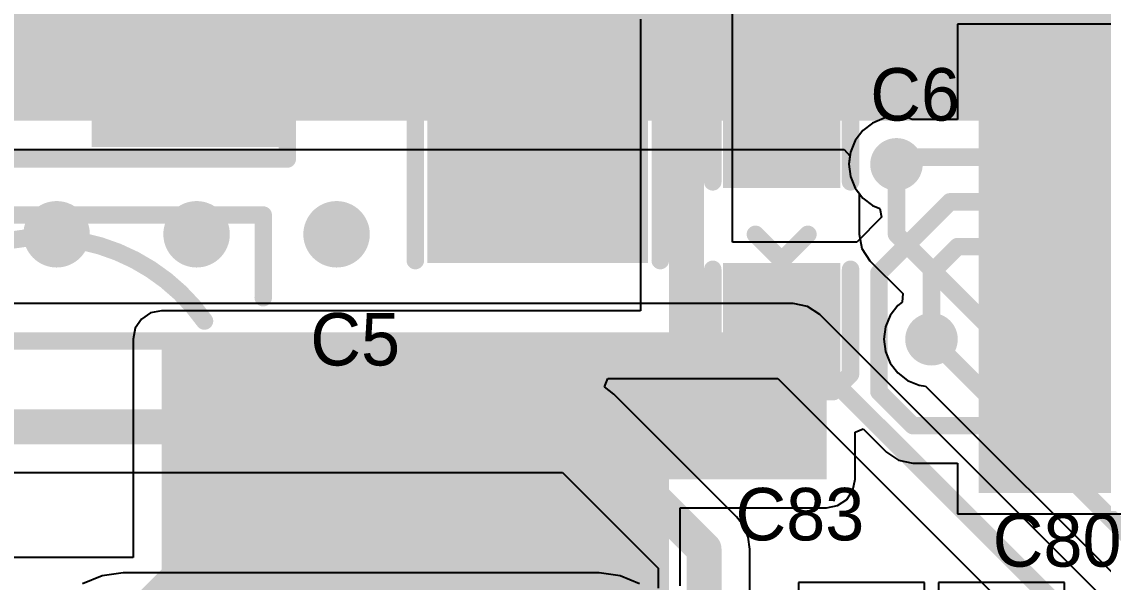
# Model space of a CAD drawing. Extents: x 1012 to 1122, y 1012 to 1122.
# Drawn here: x 1076.45 to 1092.15, y 1103.91 to 1112.05 of the extents above; entities that cross this region are included whole.
import ezdxf

# ---------------------------------------------------------------- set-up
doc = ezdxf.new("R2010")
doc.units = 0
doc.layers.get('0').update_dxf_attribs({"linetype": 'CONTINUOUS'})
for name, color, linetype in [('BOTTOMLAYER', 5, 'CONTINUOUS'), ('BOTTOMSOLDER', 6, 'CONTINUOUS'), ('MULTILAYER', 9, 'CONTINUOUS'), ('TOPLAYER', 1, 'CONTINUOUS'), ('TOPOVERLAY', 2, 'CONTINUOUS'), ('TOPPASTE', 8, 'CONTINUOUS'), ('TOPSOLDER', 216, 'CONTINUOUS')]:
    doc.layers.add(name, color=color, linetype=linetype)

# ---------------------------------------------------------------- blocks, each defined once
blk = doc.blocks.new('CC6032_17')
at = {"layer": 'TOPLAYER'}
for points in [[(-1.25, -1.5), (1.25, -1.5), (-1.25, 1.5), (1.25, 1.5)], [(3.75, -1.5), (6.25, -1.5), (3.75, 1.5), (6.25, 1.5)]]:
    blk.add_solid(points, dxfattribs=at)
at = {"layer": 'TOPOVERLAY', "const_width": 0.254}
for points in [[(-1.27, 1.778), (-1.651, 1.397)], [(-1.27, 1.778), (1.143, 1.778)], [(3.683, 1.778), (6.35, 1.778)], [(6.35, 1.778), (6.477, 1.651)], [(6.477, 1.651), (6.477, -1.778)], [(-1.651, 1.397), (-1.651, -1.397)], [(2.286, 0.635), (1.651, 0)], [(1.651, 0), (2.286, -0.635)], [(-1.651, -1.397), (-1.27, -1.778)], [(-1.27, -1.778), (1.143, -1.778)], [(3.683, -1.778), (6.477, -1.778)]]:
    blk.add_lwpolyline(points, dxfattribs=at)
at = {"layer": 'TOPOVERLAY', "const_width": 0.127}
for points in [[(-1.333, 1.778, 1), (-1.206, 1.778, 1)], [(-1.333, 1.778, 1), (-1.206, 1.778, 1)], [(1.079, 1.778, 1), (1.206, 1.778, 1)], [(3.619, 1.778, 1), (3.747, 1.778, 1)], [(6.286, 1.778, 1), (6.413, 1.778, 1)], [(6.286, 1.778, 1), (6.413, 1.778, 1)], [(6.413, 1.651, 1), (6.54, 1.651, 1)], [(6.413, 1.651, 1), (6.54, 1.651, 1)], [(-1.714, 1.397, 1), (-1.587, 1.397, 1)], [(-1.714, 1.397, 1), (-1.587, 1.397, 1)], [(2.223, 0.635, 1), (2.349, 0.635, 1)], [(1.587, 0, 1), (1.714, 0, 1)], [(1.587, 0, 1), (1.714, 0, 1)], [(2.223, -0.635, 1), (2.349, -0.635, 1)], [(-1.714, -1.397, 1), (-1.587, -1.397, 1)], [(-1.714, -1.397, 1), (-1.587, -1.397, 1)], [(-1.333, -1.778, 1), (-1.206, -1.778, 1)], [(-1.333, -1.778, 1), (-1.206, -1.778, 1)], [(1.079, -1.778, 1), (1.206, -1.778, 1)], [(3.619, -1.778, 1), (3.747, -1.778, 1)], [(6.413, -1.778, 1), (6.54, -1.778, 1)], [(6.413, -1.778, 1), (6.54, -1.778, 1)]]:
    blk.add_lwpolyline(points, format="xyb", close=True, dxfattribs=at)
at = {"layer": 'TOPPASTE'}
for points in [[(-1.25, -1.5), (1.25, -1.5), (-1.25, 1.5), (1.25, 1.5)], [(3.75, -1.5), (6.25, -1.5), (3.75, 1.5), (6.25, 1.5)]]:
    blk.add_solid(points, dxfattribs=at)
at = {"layer": 'TOPSOLDER'}
for points in [[(-1.352, -1.602), (1.352, -1.602), (-1.352, 1.602), (1.352, 1.602)], [(3.648, -1.602), (6.352, -1.602), (3.648, 1.602), (6.352, 1.602)]]:
    blk.add_solid(points, dxfattribs=at)
blk = doc.blocks.new('CA3216_18')
at = {"layer": 'TOPLAYER'}
for points in [[(-0.75, -0.75), (0.75, -0.75), (-0.75, 0.75), (0.75, 0.75)], [(2.044, -0.75), (3.544, -0.75), (2.044, 0.75), (3.544, 0.75)]]:
    blk.add_solid(points, dxfattribs=at)
at = {"layer": 'TOPOVERLAY', "const_width": 0.254}
for points in [[(-0.762, 1), (-1.016, 0.746)], [(-0.762, 1), (0.762, 1)], [(2.032, 1), (3.683, 1)], [(3.683, 1), (3.683, -1)], [(-1.016, 0.746), (-1.016, -0.746)], [(1.27, 0.381), (0.889, 0)], [(0.889, 0), (1.27, -0.381)], [(-1.016, -0.746), (-0.762, -1)], [(-0.762, -1), (0.762, -1)], [(2.032, -1), (3.683, -1)]]:
    blk.add_lwpolyline(points, dxfattribs=at)
at = {"layer": 'TOPOVERLAY', "const_width": 0.127}
for points in [[(-0.825, 1, 1), (-0.699, 1, 1)], [(-0.825, 1, 1), (-0.699, 1, 1)], [(0.699, 1, 1), (0.825, 1, 1)], [(1.968, 1, 1), (2.095, 1, 1)], [(3.619, 1, 1), (3.747, 1, 1)], [(3.619, 1, 1), (3.747, 1, 1)], [(-1.079, 0.746, 1), (-0.952, 0.746, 1)], [(-1.079, 0.746, 1), (-0.952, 0.746, 1)], [(1.206, 0.381, 1), (1.333, 0.381, 1)], [(0.825, 0, 1), (0.952, 0, 1)], [(0.825, 0, 1), (0.952, 0, 1)], [(1.206, -0.381, 1), (1.333, -0.381, 1)], [(-1.079, -0.746, 1), (-0.952, -0.746, 1)], [(-1.079, -0.746, 1), (-0.952, -0.746, 1)], [(-0.825, -1, 1), (-0.699, -1, 1)], [(-0.825, -1, 1), (-0.699, -1, 1)], [(0.699, -1, 1), (0.825, -1, 1)], [(1.968, -1, 1), (2.095, -1, 1)], [(3.619, -1, 1), (3.747, -1, 1)], [(3.619, -1, 1), (3.747, -1, 1)]]:
    blk.add_lwpolyline(points, format="xyb", close=True, dxfattribs=at)
at = {"layer": 'TOPPASTE'}
for points in [[(-0.75, -0.75), (0.75, -0.75), (-0.75, 0.75), (0.75, 0.75)], [(2.044, -0.75), (3.544, -0.75), (2.044, 0.75), (3.544, 0.75)]]:
    blk.add_solid(points, dxfattribs=at)
at = {"layer": 'TOPSOLDER'}
for points in [[(-0.852, -0.852), (0.852, -0.852), (-0.852, 0.852), (0.852, 0.852)], [(1.942, -0.852), (3.646, -0.852), (1.942, 0.852), (3.646, 0.852)]]:
    blk.add_solid(points, dxfattribs=at)
blk = doc.blocks.new('SSMB_99')
at = {"layer": 'TOPLAYER'}
for points in [[(-5.77, -1.524), (-3.23, -1.524), (-5.77, 1.524), (-3.23, 1.524)], [(-1.27, -1.524), (1.27, -1.524), (-1.27, 1.524), (1.27, 1.524)]]:
    blk.add_solid(points, dxfattribs=at)
at = {"layer": 'TOPOVERLAY', "const_width": 0.254}
for points in [[(-6.024, -1.8), (-6.024, 1.8)], [(-5.897, 1.8), (1.469, 1.8)], [(-2.976, -1.8), (-2.976, 1.8)], [(1.469, -1.803), (1.469, 1.803)], [(-5.897, -1.8), (1.469, -1.8)]]:
    blk.add_lwpolyline(points, dxfattribs=at)
at = {"layer": 'TOPOVERLAY', "const_width": 0.127}
for points in [[(-6.088, 1.8, 1), (-5.961, 1.8, 1)], [(-5.961, 1.8, 1), (-5.834, 1.8, 1)], [(-3.04, 1.8, 1), (-2.913, 1.8, 1)], [(1.405, 1.803, 1), (1.532, 1.803, 1)], [(1.405, 1.8, 1), (1.532, 1.8, 1)], [(-6.088, -1.8, 1), (-5.961, -1.8, 1)], [(-5.961, -1.8, 1), (-5.834, -1.8, 1)], [(-3.04, -1.8, 1), (-2.913, -1.8, 1)], [(1.405, -1.8, 1), (1.532, -1.8, 1)], [(1.405, -1.803, 1), (1.532, -1.803, 1)]]:
    blk.add_lwpolyline(points, format="xyb", close=True, dxfattribs=at)
at = {"layer": 'TOPPASTE'}
for points in [[(-5.77, -1.524), (-3.23, -1.524), (-5.77, 1.524), (-3.23, 1.524)], [(-1.27, -1.524), (1.27, -1.524), (-1.27, 1.524), (1.27, 1.524)]]:
    blk.add_solid(points, dxfattribs=at)
at = {"layer": 'TOPSOLDER'}
for points in [[(-5.872, -1.626), (-3.128, -1.626), (-5.872, 1.626), (-3.128, 1.626)], [(-1.372, -1.626), (1.372, -1.626), (-1.372, 1.626), (1.372, 1.626)]]:
    blk.add_solid(points, dxfattribs=at)
blk = doc.blocks.new('SLF6025_122')
at = {"layer": 'TOPLAYER'}
for points in [[(1, -1.25), (1, 1.25), (-1, -1.25), (-1, 1.25)], [(7, -1.25), (7, 1.25), (5, -1.25), (5, 1.25)]]:
    blk.add_solid(points, dxfattribs=at)
at = {"layer": 'TOPOVERLAY', "const_width": 0.254}
for points in [[(-0.2, 2), (-0.2, 3.2)], [(-0.2, 3.2), (6.2, 3.2)], [(6.2, 2), (6.2, 3.2)], [(-0.2, -3.2), (-0.2, -2)], [(6.2, -3.2), (6.2, -2)], [(-0.2, -3.2), (6.2, -3.2)]]:
    blk.add_lwpolyline(points, dxfattribs=at)
at = {"layer": 'TOPOVERLAY', "const_width": 0.127}
for points in [[(-0.263, 3.2, 1), (-0.136, 3.2, 1)], [(-0.263, 3.2, 1), (-0.136, 3.2, 1)], [(6.136, 3.2, 1), (6.263, 3.2, 1)], [(6.136, 3.2, 1), (6.263, 3.2, 1)], [(-0.263, 2, 1), (-0.136, 2, 1)], [(6.136, 2, 1), (6.263, 2, 1)], [(0.617, 1.701, 1), (0.744, 1.701, 1)], [(5.283, 1.662, 1), (5.41, 1.662, 1)], [(0.59, -1.662, 1), (0.717, -1.662, 1)], [(5.256, -1.701, 1), (5.383, -1.701, 1)], [(-0.263, -2, 1), (-0.136, -2, 1)], [(6.136, -2, 1), (6.263, -2, 1)], [(-0.263, -3.2, 1), (-0.136, -3.2, 1)], [(-0.263, -3.2, 1), (-0.136, -3.2, 1)], [(6.136, -3.2, 1), (6.263, -3.2, 1)], [(6.136, -3.2, 1), (6.263, -3.2, 1)]]:
    blk.add_lwpolyline(points, format="xyb", close=True, dxfattribs=at)
at = {"layer": 'TOPOVERLAY', "const_width": 0.254}
for points in [[(0.681, 1.701, -0.511919), (5.347, 1.662)], [(5.319, -1.701, -0.511919), (0.653, -1.662)]]:
    blk.add_lwpolyline(points, format="xyb", dxfattribs=at)
at = {"layer": 'TOPPASTE'}
for points in [[(1, -1.25), (1, 1.25), (-1, -1.25), (-1, 1.25)], [(7, -1.25), (7, 1.25), (5, -1.25), (5, 1.25)]]:
    blk.add_solid(points, dxfattribs=at)
at = {"layer": 'TOPSOLDER'}
for points in [[(1.102, -1.352), (1.102, 1.352), (-1.102, -1.352), (-1.102, 1.352)], [(7.102, -1.352), (7.102, 1.352), (4.898, -1.352), (4.898, 1.352)]]:
    blk.add_solid(points, dxfattribs=at)
blk = doc.blocks.new('TSSOP20_244')
at = {"layer": 'TOPLAYER'}
for points in [[(-1.075, -0.225), (1.075, -0.225), (-1.075, 0.225), (1.075, 0.225)], [(5.625, -0.225), (7.775, -0.225), (5.625, 0.225), (7.775, 0.225)], [(-1.075, -0.875), (1.075, -0.875), (-1.075, -0.425), (1.075, -0.425)], [(5.625, -0.875), (7.775, -0.875), (5.625, -0.425), (7.775, -0.425)], [(-1.075, -1.525), (1.075, -1.525), (-1.075, -1.075), (1.075, -1.075)], [(5.625, -1.525), (7.775, -1.525), (5.625, -1.075), (7.775, -1.075)], [(-1.075, -2.175), (1.075, -2.175), (-1.075, -1.725), (1.075, -1.725)], [(5.625, -2.175), (7.775, -2.175), (5.625, -1.725), (7.775, -1.725)], [(-1.075, -2.825), (1.075, -2.825), (-1.075, -2.375), (1.075, -2.375)], [(5.625, -2.825), (7.775, -2.825), (5.625, -2.375), (7.775, -2.375)], [(-1.075, -3.475), (1.075, -3.475), (-1.075, -3.025), (1.075, -3.025)], [(5.625, -3.475), (7.775, -3.475), (5.625, -3.025), (7.775, -3.025)], [(-1.075, -4.125), (1.075, -4.125), (-1.075, -3.675), (1.075, -3.675)], [(5.625, -4.125), (7.775, -4.125), (5.625, -3.675), (7.775, -3.675)], [(-1.075, -4.775), (1.075, -4.775), (-1.075, -4.325), (1.075, -4.325)], [(5.625, -4.775), (7.775, -4.775), (5.625, -4.325), (7.775, -4.325)], [(-1.075, -5.425), (1.075, -5.425), (-1.075, -4.975), (1.075, -4.975)], [(5.625, -5.425), (7.775, -5.425), (5.625, -4.975), (7.775, -4.975)], [(-1.075, -6.075), (1.075, -6.075), (-1.075, -5.625), (1.075, -5.625)], [(5.625, -6.075), (7.775, -6.075), (5.625, -5.625), (7.775, -5.625)]]:
    blk.add_solid(points, dxfattribs=at)
at = {"layer": 'TOPOVERLAY'}
for points, const_width in [([(0.15, 1.025, 1), (-0.15, 1.025, 1)], 0.25), ([(-0.213, 1.025, 1), (-0.088, 1.025, 1)], 0.125), ([(0.088, 1.025, 1), (0.213, 1.025, 1)], 0.125), ([(1.413, 0.75, 1), (1.538, 0.75, 1)], 0.125), ([(1.413, 0.75, 1), (1.538, 0.75, 1)], 0.125), ([(2.663, 0.75, 1), (2.788, 0.75, 1)], 0.125), ([(2.663, 0.75, 1), (2.788, 0.75, 1)], 0.125), ([(3.913, 0.75, 1), (4.037, 0.75, 1)], 0.125), ([(3.913, 0.75, 1), (4.037, 0.75, 1)], 0.125), ([(5.163, 0.75, 1), (5.288, 0.75, 1)], 0.125), ([(5.163, 0.75, 1), (5.288, 0.75, 1)], 0.125), ([(1.413, -6.6, 1), (1.538, -6.6, 1)], 0.125), ([(1.413, -6.6, 1), (1.538, -6.6, 1)], 0.125), ([(5.163, -6.6, 1), (5.288, -6.6, 1)], 0.125), ([(5.163, -6.6, 1), (5.288, -6.6, 1)], 0.125)]:
    blk.add_lwpolyline(points, format="xyb", close=True, dxfattribs=dict(at, const_width=const_width))
at = {"layer": 'TOPOVERLAY', "const_width": 0.25}
for points in [[(1.475, 0.75), (1.475, -6.6)], [(2.725, 0.75), (1.475, 0.75)], [(5.225, 0.75), (3.975, 0.75)], [(5.225, 0.75), (5.225, -6.6)], [(5.225, -6.6), (1.475, -6.6)]]:
    blk.add_lwpolyline(points, dxfattribs=at)
blk.add_lwpolyline([(3.975, 0.75, -1), (2.725, 0.75)], format="xyb", dxfattribs=at)
at = {"layer": 'TOPPASTE'}
for points in [[(-1.075, -0.225), (1.075, -0.225), (-1.075, 0.225), (1.075, 0.225)], [(5.625, -0.225), (7.775, -0.225), (5.625, 0.225), (7.775, 0.225)], [(-1.075, -0.875), (1.075, -0.875), (-1.075, -0.425), (1.075, -0.425)], [(5.625, -0.875), (7.775, -0.875), (5.625, -0.425), (7.775, -0.425)], [(-1.075, -1.525), (1.075, -1.525), (-1.075, -1.075), (1.075, -1.075)], [(5.625, -1.525), (7.775, -1.525), (5.625, -1.075), (7.775, -1.075)], [(-1.075, -2.175), (1.075, -2.175), (-1.075, -1.725), (1.075, -1.725)], [(5.625, -2.175), (7.775, -2.175), (5.625, -1.725), (7.775, -1.725)], [(-1.075, -2.825), (1.075, -2.825), (-1.075, -2.375), (1.075, -2.375)], [(5.625, -2.825), (7.775, -2.825), (5.625, -2.375), (7.775, -2.375)], [(-1.075, -3.475), (1.075, -3.475), (-1.075, -3.025), (1.075, -3.025)], [(5.625, -3.475), (7.775, -3.475), (5.625, -3.025), (7.775, -3.025)], [(-1.075, -4.125), (1.075, -4.125), (-1.075, -3.675), (1.075, -3.675)], [(5.625, -4.125), (7.775, -4.125), (5.625, -3.675), (7.775, -3.675)], [(-1.075, -4.775), (1.075, -4.775), (-1.075, -4.325), (1.075, -4.325)], [(5.625, -4.775), (7.775, -4.775), (5.625, -4.325), (7.775, -4.325)], [(-1.075, -5.425), (1.075, -5.425), (-1.075, -4.975), (1.075, -4.975)], [(5.625, -5.425), (7.775, -5.425), (5.625, -4.975), (7.775, -4.975)], [(-1.075, -6.075), (1.075, -6.075), (-1.075, -5.625), (1.075, -5.625)], [(5.625, -6.075), (7.775, -6.075), (5.625, -5.625), (7.775, -5.625)]]:
    blk.add_solid(points, dxfattribs=at)
at = {"layer": 'TOPSOLDER'}
for points in [[(-1.177, -0.327), (1.177, -0.327), (-1.177, 0.327), (1.177, 0.327)], [(5.523, -0.327), (7.877, -0.327), (5.523, 0.327), (7.877, 0.327)], [(-1.177, -0.977), (1.177, -0.977), (-1.177, -0.323), (1.177, -0.323)], [(5.523, -0.977), (7.877, -0.977), (5.523, -0.323), (7.877, -0.323)], [(-1.177, -1.627), (1.177, -1.627), (-1.177, -0.973), (1.177, -0.973)], [(5.523, -1.627), (7.877, -1.627), (5.523, -0.973), (7.877, -0.973)], [(-1.177, -2.277), (1.177, -2.277), (-1.177, -1.623), (1.177, -1.623)], [(5.523, -2.277), (7.877, -2.277), (5.523, -1.623), (7.877, -1.623)], [(-1.177, -2.927), (1.177, -2.927), (-1.177, -2.273), (1.177, -2.273)], [(5.523, -2.927), (7.877, -2.927), (5.523, -2.273), (7.877, -2.273)], [(-1.177, -3.577), (1.177, -3.577), (-1.177, -2.923), (1.177, -2.923)], [(5.523, -3.577), (7.877, -3.577), (5.523, -2.923), (7.877, -2.923)], [(-1.177, -4.227), (1.177, -4.227), (-1.177, -3.573), (1.177, -3.573)], [(5.523, -4.227), (7.877, -4.227), (5.523, -3.573), (7.877, -3.573)], [(-1.177, -4.877), (1.177, -4.877), (-1.177, -4.223), (1.177, -4.223)], [(5.523, -4.877), (7.877, -4.877), (5.523, -4.223), (7.877, -4.223)], [(-1.177, -5.527), (1.177, -5.527), (-1.177, -4.873), (1.177, -4.873)], [(5.523, -5.527), (7.877, -5.527), (5.523, -4.873), (7.877, -4.873)], [(-1.177, -6.177), (1.177, -6.177), (-1.177, -5.523), (1.177, -5.523)], [(5.523, -6.177), (7.877, -6.177), (5.523, -5.523), (7.877, -5.523)]]:
    blk.add_solid(points, dxfattribs=at)

msp = doc.modelspace()

# ---------------------------------------------------------------- linework, layer by layer
at = {"layer": 'BOTTOMLAYER'}
for p, q in [((1068.971, 1110.196), (1088.392, 1110.196)), ((1088.392, 1110.196), (1088.476, 1110.101)), ((1088.476, 1110.101), (1088.46, 1109.98)), ((1088.46, 1109.98), (1088.484, 1109.801)), ((1088.484, 1109.801), (1088.553, 1109.634)), ((1088.553, 1109.634), (1088.608, 1109.562)), ((1088.608, 1109.562), (1088.608, 1108.964)), ((1088.608, 1108.964), (1088.65, 1108.756)), ((1088.65, 1108.756), (1088.65, 1108.756)), ((1088.65, 1108.756), (1088.65, 1108.756)), ((1088.65, 1108.756), (1088.767, 1108.579)), ((1088.767, 1108.579), (1089.242, 1108.104)), ((1089.234, 1107.978), (1089.171, 1107.929)), ((1089.242, 1108.104), (1089.234, 1107.978)), ((1087.653, 1107.958), (1070.494, 1107.958)), ((1087.862, 1107.917), (1087.653, 1107.958)), ((1088.038, 1107.799), (1087.862, 1107.917)), ((1089.171, 1107.929), (1089.061, 1107.786)), ((1095.633, 1100.205), (1088.038, 1107.799)), ((1089.061, 1107.786), (1088.992, 1107.619)), ((1088.992, 1107.619), (1088.968, 1107.44)), ((1088.968, 1107.44), (1088.992, 1107.261)), ((1088.992, 1107.261), (1089.061, 1107.094)), ((1089.061, 1107.094), (1089.171, 1106.951)), ((1084.913, 1106.747), (1084.964, 1106.871)), ((1084.964, 1106.871), (1087.428, 1106.871)), ((1087.428, 1106.871), (1094.704, 1099.595)), ((1089.171, 1106.951), (1089.314, 1106.841)), ((1085.051, 1106.641), (1084.913, 1106.747)), ((1089.314, 1106.841), (1089.481, 1106.772)), ((1089.481, 1106.772), (1089.571, 1106.76)), ((1089.571, 1106.76), (1098.26, 1098.071)), ((1086.829, 1104.863), (1085.051, 1106.641)), ((1069.594, 1105.504), (1084.304, 1105.504)), ((1084.304, 1105.504), (1085.692, 1104.116)), ((1086.935, 1104.725), (1086.829, 1104.863)), ((1086.829, 1104.863), (1086.829, 1104.863)), ((1087.001, 1104.564), (1086.935, 1104.725)), ((1087.024, 1104.392), (1087.001, 1104.564)), ((1087.024, 1102.106), (1087.024, 1104.392)), ((1077.925, 1104.046), (1077.62, 1104.006)), ((1084.834, 1104.046), (1077.925, 1104.046)), ((1077.925, 1104.046), (1077.925, 1104.046)), ((1085.139, 1104.006), (1084.834, 1104.046)), ((1085.692, 1104.116), (1085.692, 1103.826)), ((1077.62, 1104.006), (1077.336, 1103.889)), ((1085.423, 1103.889), (1085.139, 1104.006))]:
    msp.add_line(p, q, dxfattribs=at)
for points, const_width in [([(1037.209, 1111.631), (1097.153, 1111.631)], 2.032), ([(1089.152, 1108.964), (1089.152, 1109.98)], 0.254), ([(1089.152, 1108.964), (1099.312, 1098.804)], 0.254), ([(1070.077, 1107.415), (1087.653, 1107.415)], 0.254), ([(1087.653, 1107.415), (1095.248, 1099.82)], 0.254), ([(1089.66, 1107.44), (1098.804, 1098.296)], 0.254), ([(1069.594, 1106.17), (1084.58, 1106.17)], 0.508), ([(1084.58, 1106.17), (1086.358, 1104.392)], 0.508), ([(1086.358, 1102.106), (1086.358, 1104.392)], 0.508)]:
    msp.add_lwpolyline(points, dxfattribs=dict(at, const_width=const_width))
for points, const_width in [([(1089.012, 1109.98, 1), (1089.292, 1109.98, 1)], 0.279), ([(1089.089, 1109.98, 1), (1089.216, 1109.98, 1)], 0.127), ([(1076.77, 1108.964, 1), (1077.15, 1108.964, 1)], 0.381), ([(1078.802, 1108.964, 1), (1079.182, 1108.964, 1)], 0.381), ([(1080.833, 1108.964, 1), (1081.215, 1108.964, 1)], 0.381), ([(1089.089, 1108.964, 1), (1089.216, 1108.964, 1)], 0.127), ([(1089.089, 1108.964, 1), (1089.216, 1108.964, 1)], 0.127), ([(1089.52, 1107.44, 1), (1089.8, 1107.44, 1)], 0.279), ([(1087.59, 1107.415, 1), (1087.717, 1107.415, 1)], 0.127), ([(1087.59, 1107.415, 1), (1087.717, 1107.415, 1)], 0.127), ([(1089.597, 1107.44, 1), (1089.724, 1107.44, 1)], 0.127), ([(1084.453, 1106.17, 1), (1084.707, 1106.17, 1)], 0.254), ([(1084.453, 1106.17, 1), (1084.707, 1106.17, 1)], 0.254), ([(1086.231, 1104.392, 1), (1086.485, 1104.392, 1)], 0.254), ([(1086.231, 1104.392, 1), (1086.485, 1104.392, 1)], 0.254)]:
    msp.add_lwpolyline(points, format="xyb", close=True, dxfattribs=dict(at, const_width=const_width))
at = {"layer": 'BOTTOMSOLDER'}
for points, const_width in [([(1088.961, 1109.98, 1), (1089.342, 1109.98, 1)], 0.381), ([(1076.719, 1108.964, 1), (1077.201, 1108.964, 1)], 0.483), ([(1078.751, 1108.964, 1), (1079.233, 1108.964, 1)], 0.483), ([(1080.783, 1108.964, 1), (1081.265, 1108.964, 1)], 0.483), ([(1089.469, 1107.44, 1), (1089.851, 1107.44, 1)], 0.381)]:
    msp.add_lwpolyline(points, format="xyb", close=True, dxfattribs=dict(at, const_width=const_width))
at = {"layer": 'MULTILAYER'}
for points, const_width in [([(1089.012, 1109.98, 1), (1089.292, 1109.98, 1)], 0.279), ([(1076.77, 1108.964, 1), (1077.15, 1108.964, 1)], 0.381), ([(1078.802, 1108.964, 1), (1079.182, 1108.964, 1)], 0.381), ([(1080.833, 1108.964, 1), (1081.215, 1108.964, 1)], 0.381), ([(1089.52, 1107.44, 1), (1089.8, 1107.44, 1)], 0.279)]:
    msp.add_lwpolyline(points, format="xyb", close=True, dxfattribs=dict(at, const_width=const_width))
at = {"layer": 'TOPLAYER'}
for p, q in [((1086.77, 1108.85), (1086.77, 1112.337)), ((1085.438, 1112.088), (1085.438, 1107.854)), ((1093.001, 1112.016), (1090.038, 1112.016)), ((1090.038, 1112.016), (1090.038, 1110.754)), ((1088.973, 1110.648), (1088.806, 1110.579)), ((1089.152, 1110.672), (1088.973, 1110.648)), ((1089.331, 1110.648), (1089.152, 1110.672)), ((1089.378, 1110.629), (1089.331, 1110.648)), ((1090.038, 1110.754), (1090.038, 1110.629)), ((1088.806, 1110.579), (1088.663, 1110.469)), ((1090.038, 1110.629), (1089.378, 1110.629)), ((1088.553, 1110.326), (1088.484, 1110.159)), ((1088.663, 1110.469), (1088.553, 1110.326)), ((1088.484, 1110.159), (1088.46, 1109.98)), ((1088.46, 1109.98), (1088.484, 1109.801)), ((1088.484, 1109.801), (1088.553, 1109.634)), ((1088.553, 1109.634), (1088.663, 1109.491)), ((1088.663, 1109.491), (1088.806, 1109.381)), ((1088.806, 1109.381), (1088.912, 1109.337)), ((1088.912, 1109.337), (1088.936, 1109.213)), ((1088.936, 1109.213), (1088.574, 1108.85)), ((1088.574, 1108.85), (1086.77, 1108.85)), ((1078.325, 1107.823), (1078.191, 1107.733)), ((1078.484, 1107.854), (1078.325, 1107.823)), ((1085.438, 1107.854), (1078.484, 1107.854)), ((1078.191, 1107.733), (1078.101, 1107.599)), ((1078.101, 1107.599), (1078.07, 1107.44)), ((1078.07, 1107.44), (1078.07, 1104.273)), ((1088.55, 1106.091), (1088.668, 1106.139)), ((1088.55, 1105.408), (1088.55, 1106.091)), ((1088.668, 1106.139), (1089.006, 1105.8)), ((1089.006, 1105.8), (1089.183, 1105.683)), ((1089.183, 1105.683), (1089.391, 1105.641)), ((1089.391, 1105.641), (1090.038, 1105.641)), ((1090.038, 1105.641), (1090.038, 1105.554)), ((1090.038, 1105.554), (1090.038, 1104.904)), ((1088.519, 1105.249), (1088.55, 1105.408)), ((1088.429, 1105.115), (1088.519, 1105.249)), ((1086.01, 1103.859), (1086.01, 1104.994)), ((1086.01, 1104.994), (1088.136, 1104.994)), ((1088.136, 1104.994), (1088.295, 1105.025)), ((1088.295, 1105.025), (1088.429, 1105.115)), ((1090.038, 1104.904), (1093.001, 1104.904)), ((1077.976, 1104.273), (1076.181, 1104.273)), ((1078.07, 1104.273), (1077.976, 1104.273)), ((1077.976, 1104.273), (1077.976, 1104.273)), ((1089.558, 1103.909), (1087.73, 1103.909)), ((1087.73, 1103.909), (1087.73, 1101.827)), ((1089.558, 1101.827), (1089.558, 1103.909)), ((1091.59, 1103.909), (1089.762, 1103.909)), ((1089.762, 1103.909), (1089.762, 1101.827)), ((1091.59, 1102.418), (1091.59, 1103.909))]:
    msp.add_line(p, q, dxfattribs=at)
for points, const_width in [([(1086.104, 1106.932), (1086.104, 1113.028)], 0.508), ([(1091.52, 1110.735), (1092.969, 1110.735)], 0.254), ([(1089.152, 1109.98), (1089.257, 1110.085)], 0.254), ([(1089.257, 1110.085), (1091.52, 1110.085)], 0.254), ([(1088.898, 1108.405), (1089.928, 1109.435)], 0.254), ([(1089.928, 1109.435), (1091.52, 1109.435)], 0.254), ([(1089.66, 1108.405), (1090.04, 1108.785)], 0.254), ([(1090.04, 1108.785), (1091.52, 1108.785)], 0.254), ([(1088.898, 1106.678), (1088.898, 1108.405)], 0.254), ([(1089.66, 1107.44), (1089.66, 1108.405)], 0.254), ([(1091.52, 1108.135), (1094.241, 1108.135)], 0.254), ([(1091.52, 1107.485), (1094.404, 1107.485)], 0.254), ([(1091.52, 1106.835), (1095.151, 1106.835)], 0.254), ([(1088.898, 1106.678), (1089.391, 1106.185)], 0.254), ([(1079.76, 1104.652), (1079.76, 1106.043)], 1.016), ([(1089.391, 1106.185), (1091.52, 1106.185)], 0.254), ([(1091.514, 1105.865), (1093.521, 1105.865)], 0.508), ([(1078.459, 1103.351), (1079.76, 1104.652)], 1.016)]:
    msp.add_lwpolyline(points, dxfattribs=dict(at, const_width=const_width))
for points, const_width in [([(1091.456, 1110.735, 1), (1091.583, 1110.735, 1)], 0.127), ([(1089.012, 1109.98, 1), (1089.292, 1109.98, 1)], 0.279), ([(1089.193, 1110.085, 1), (1089.32, 1110.085, 1)], 0.127), ([(1089.193, 1110.085, 1), (1089.32, 1110.085, 1)], 0.127), ([(1091.456, 1110.085, 1), (1091.583, 1110.085, 1)], 0.127), ([(1089.089, 1109.98, 1), (1089.216, 1109.98, 1)], 0.127), ([(1089.864, 1109.435, 1), (1089.991, 1109.435, 1)], 0.127), ([(1089.864, 1109.435, 1), (1089.991, 1109.435, 1)], 0.127), ([(1091.456, 1109.435, 1), (1091.583, 1109.435, 1)], 0.127), ([(1076.77, 1108.964, 1), (1077.15, 1108.964, 1)], 0.381), ([(1078.802, 1108.964, 1), (1079.182, 1108.964, 1)], 0.381), ([(1080.833, 1108.964, 1), (1081.215, 1108.964, 1)], 0.381), ([(1089.976, 1108.785, 1), (1090.103, 1108.785, 1)], 0.127), ([(1089.976, 1108.785, 1), (1090.103, 1108.785, 1)], 0.127), ([(1091.456, 1108.785, 1), (1091.583, 1108.785, 1)], 0.127), ([(1088.834, 1108.405, 1), (1088.961, 1108.405, 1)], 0.127), ([(1088.834, 1108.405, 1), (1088.961, 1108.405, 1)], 0.127), ([(1089.597, 1108.405, 1), (1089.724, 1108.405, 1)], 0.127), ([(1089.597, 1108.405, 1), (1089.724, 1108.405, 1)], 0.127), ([(1091.456, 1108.135, 1), (1091.583, 1108.135, 1)], 0.127), ([(1089.52, 1107.44, 1), (1089.8, 1107.44, 1)], 0.279), ([(1089.597, 1107.44, 1), (1089.724, 1107.44, 1)], 0.127), ([(1091.456, 1107.485, 1), (1091.583, 1107.485, 1)], 0.127), ([(1085.977, 1106.932, 1), (1086.231, 1106.932, 1)], 0.254), ([(1091.456, 1106.835, 1), (1091.583, 1106.835, 1)], 0.127), ([(1088.834, 1106.678, 1), (1088.961, 1106.678, 1)], 0.127), ([(1088.834, 1106.678, 1), (1088.961, 1106.678, 1)], 0.127), ([(1079.506, 1106.043, 1), (1080.014, 1106.043, 1)], 0.508), ([(1089.328, 1106.185, 1), (1089.455, 1106.185, 1)], 0.127), ([(1089.328, 1106.185, 1), (1089.455, 1106.185, 1)], 0.127), ([(1091.456, 1106.185, 1), (1091.583, 1106.185, 1)], 0.127), ([(1091.387, 1105.865, 1), (1091.641, 1105.865, 1)], 0.254), ([(1079.506, 1104.652, 1), (1080.014, 1104.652, 1)], 0.508), ([(1079.506, 1104.652, 1), (1080.014, 1104.652, 1)], 0.508)]:
    msp.add_lwpolyline(points, format="xyb", close=True, dxfattribs=dict(at, const_width=const_width))
for points in [[(1078.484, 1103.376), (1085.596, 1103.376), (1078.484, 1107.44), (1085.596, 1107.44)], [(1084.58, 1105.408), (1088.136, 1105.408), (1084.58, 1107.44), (1088.136, 1107.44)]]:
    msp.add_solid(points, dxfattribs=at)
at = {"layer": 'TOPSOLDER'}
for points, const_width in [([(1088.961, 1109.98, 1), (1089.342, 1109.98, 1)], 0.381), ([(1076.719, 1108.964, 1), (1077.201, 1108.964, 1)], 0.483), ([(1078.751, 1108.964, 1), (1079.233, 1108.964, 1)], 0.483), ([(1080.783, 1108.964, 1), (1081.265, 1108.964, 1)], 0.483), ([(1089.469, 1107.44, 1), (1089.851, 1107.44, 1)], 0.381)]:
    msp.add_lwpolyline(points, format="xyb", close=True, dxfattribs=dict(at, const_width=const_width))

# ---------------------------------------------------------------- block references
for name, p in [('SSMB_99', (1078.84, 1111.86)), ('SLF6025_122', (1073.76, 1106.043))]:
    msp.add_blockref(name, p)
for name, p, rotation in [('TSSOP20_244', (1098.22, 1105.535), 180), ('CC6032_17', (1083.945, 1104.9), 90), ('CA3216_18', (1087.485, 1107.694), 90)]:
    msp.add_blockref(name, p, dxfattribs=dict(rotation=rotation))

# ---------------------------------------------------------------- texts
at = {"layer": 'TOPOVERLAY'}
for s, p in [('C6', (1088.771, 1110.615)), ('C5', (1080.643, 1107.059)), ('C83', (1086.815, 1104.519)), ('C80', (1090.549, 1104.138))]:
    msp.add_text(s, height=0.762, dxfattribs=at).set_placement(p)

doc.saveas('drawing.dxf')
